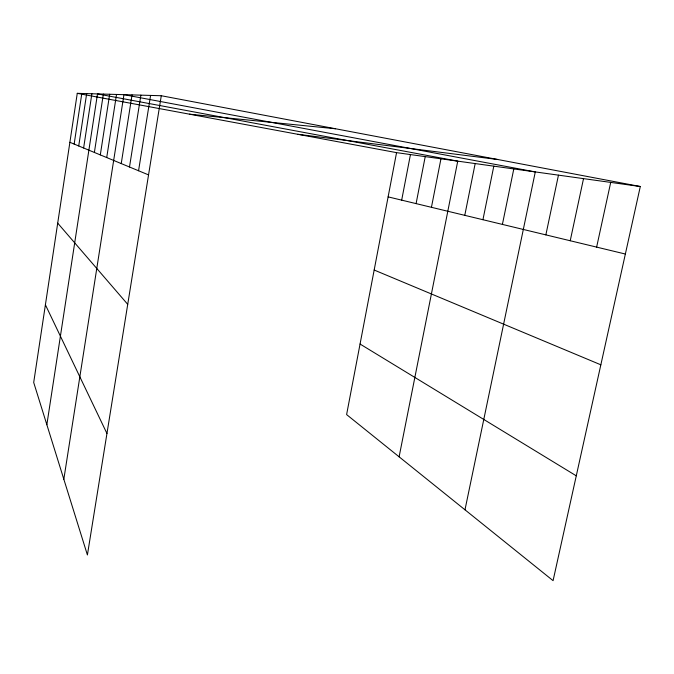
<?xml version="1.0" encoding="UTF-8"?>
<svg xmlns="http://www.w3.org/2000/svg" width="674" height="674" viewBox="0 0 674 674"><rect width="100%" height="100%" fill="white"/><g stroke="black" fill="none" stroke-linecap="round" stroke-linejoin="round"><path stroke-width="1.01" d="M161.288 95.733L77.266 93.341L33.7 382.478L87.409 554.955L161.288 95.733L640.3 186.521L553.076 580.659L346.604 414.586L396.556 152.636L640.3 186.521M74.157 144.067L81.807 93.467M78.723 145.963L86.676 93.61M83.627 147.994L91.891 93.753M46.851 424.713L97.503 93.913L457.747 161.145L399.109 456.812M94.385 152.45L103.366 94.082M100.308 154.91L109.685 94.259M106.719 157.564L116.526 94.453M63.828 479.239L123.949 94.663L535.291 171.921L464.984 509.805M121.236 163.58L132.037 94.899M129.501 167L140.874 95.152M138.558 170.758L150.58 95.422M401.679 200.144L410.449 154.565M416.094 203.615L425.218 156.621M431.436 207.314L440.956 158.803M464.782 215.343L475.17 163.563M482.938 219.716L493.806 166.158M502.4 224.408L513.799 168.93M545.856 234.881L558.46 175.147M570.221 240.744L583.524 178.627M596.633 247.114L610.711 182.41M189.419 114.167L335.576 128.768M297.765 134.286L497.639 159.485M77.266 93.341L396.556 152.636M388.123 196.875L625.362 254.031M69.885 142.298L148.55 174.895M374.171 270.03L600.846 364.811M360.059 344.035L576.27 475.827M57.703 223.145L127.723 304.345M45.402 304.791L106.947 433.5"/></g></svg>
